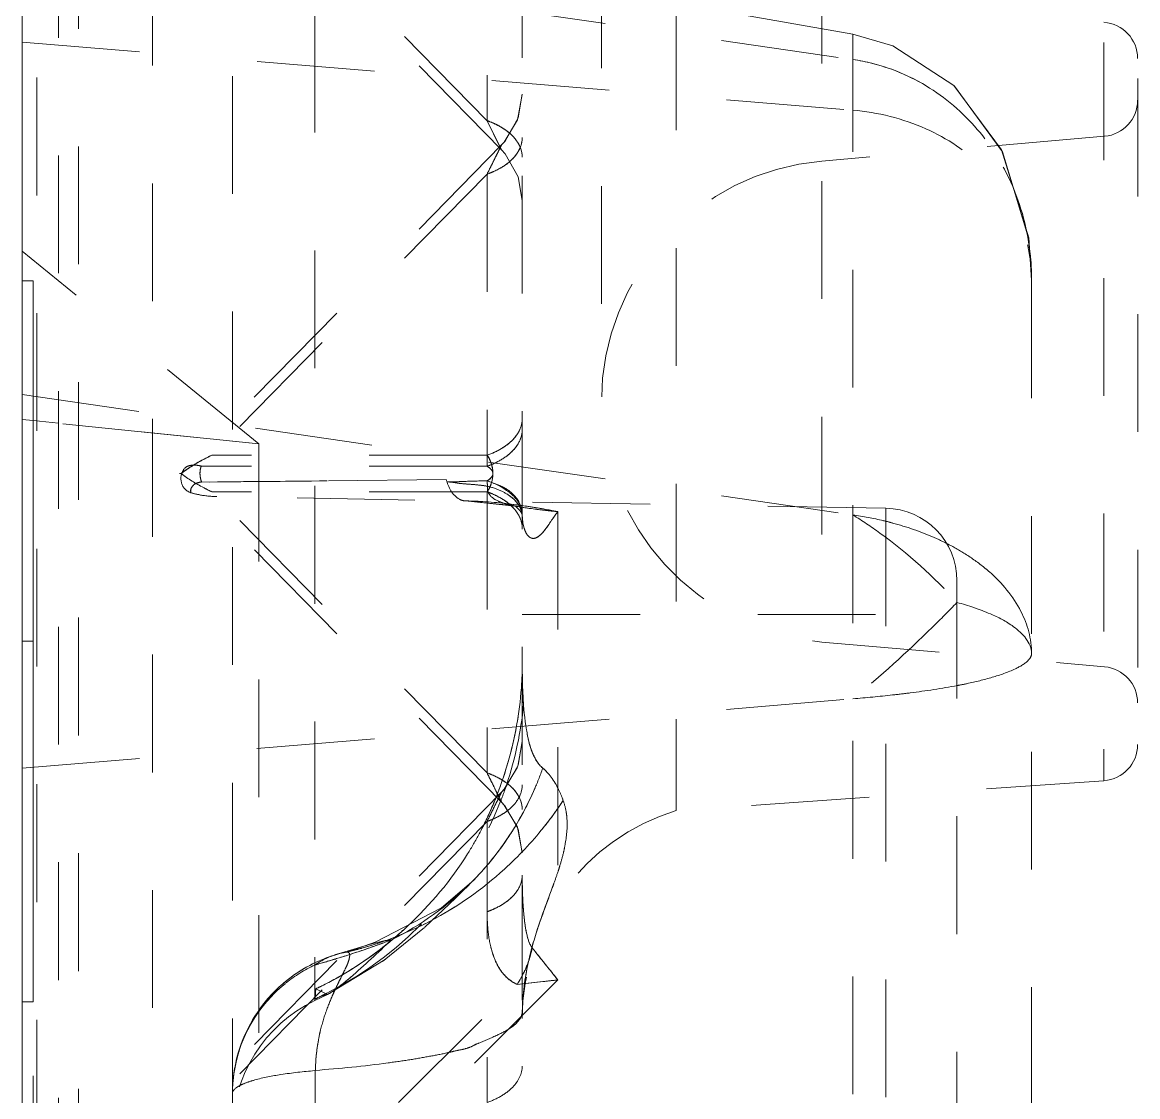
# Model space of a CAD drawing. Header units: millimetres. Extents: x 1815 to 2350, y 526 to 985.
# Drawn here: x 2236.4 to 2251.87, y 705.15 to 720.05 of the extents above; entities that cross this region are included whole.
import ezdxf

# ---------------------------------------------------------------- set-up
doc = ezdxf.new("R2010")
doc.units = ezdxf.units.MM
doc.header["$LTSCALE"] = 16.334999
doc.linetypes.add('HIDDEN', pattern=[0.2, 0.1, -0.1])
doc.layers.get('0').update_dxf_attribs({"lineweight": 18})
doc.layers.add('DEFAULT_2', color=8, linetype='HIDDEN', lineweight=18)

msp = doc.modelspace()

# ---------------------------------------------------------------- linework, layer by layer
at = {"color": 7, "linetype": 'Continuous'}
for p, q in [((2236.396, 596.071), (2236.396, 941.071)), ((2236.396, 716.467), (2236.546, 716.467)), ((2236.546, 716.467), (2236.546, 706.467)), ((2236.396, 711.467), (2236.546, 711.467)), ((2236.396, 706.467), (2236.546, 706.467))]:
    msp.add_line(p, q, dxfattribs=at)
at = {"layer": 'DEFAULT_2', "color": 8, "linetype": 'HIDDEN'}
for p, q in [((2236.899, 878.286), (2236.899, 666.346)), ((2237.177, 875.144), (2237.177, 666.979)), ((2238.2, 874.632), (2238.2, 667.491)), ((2239.311, 872.854), (2239.311, 669.289)), ((2243.331, 683.619), (2243.331, 865.833)), ((2236.599, 863.032), (2236.599, 675.454)), ((2245.467, 841.065), (2245.467, 709.118)), ((2251.4, 840.65), (2251.4, 709.533)), ((2251.868, 840.149), (2251.868, 710.034)), ((2247.487, 838.726), (2247.487, 711.456)), ((2244.431, 835.391), (2244.431, 714.791)), ((2240.459, 743.023), (2240.452, 706.483)), ((2243.044, 718.28), (2238.579, 722.838)), ((2242.843, 718.686), (2239.024, 722.584)), ((2242.843, 722.584), (2242.843, 718.686)), ((2247.917, 719.886), (2236.396, 721.917)), ((2236.396, 721.203), (2247.917, 719.534)), ((2236.396, 719.774), (2247.917, 718.831)), ((2247.917, 719.886), (2247.917, 684.354)), ((2243.331, 719.053), (2243.275, 718.724)), ((2243.043, 718.281), (2242.843, 718.686)), ((2242.843, 718.686), (2243.043, 718.281)), ((2242.905, 718.561), (2242.843, 718.686)), ((2242.843, 718.686), (2243.022, 718.323)), ((2243.275, 718.724), (2243.093, 718.404)), ((2243.023, 718.322), (2242.905, 718.561)), ((2243.044, 718.35), (2238.579, 713.793)), ((2242.843, 717.944), (2243.043, 718.349)), ((2243.043, 718.349), (2243.023, 718.308)), ((2243.093, 718.404), (2243.044, 718.35)), ((2251.409, 718.47), (2247.487, 718.126)), ((2243.023, 718.308), (2242.905, 718.069)), ((2243.022, 718.323), (2243.043, 718.281)), ((2243.043, 718.281), (2243.023, 718.322)), ((2243.044, 718.28), (2243.093, 718.226)), ((2243.093, 718.226), (2243.275, 717.907)), ((2242.905, 718.069), (2242.843, 717.944)), ((2242.843, 717.944), (2238.877, 713.896)), ((2242.843, 717.944), (2242.843, 713.894)), ((2243.275, 717.907), (2243.331, 717.577)), ((2239.678, 714.204), (2236.396, 716.877)), ((2250.396, 716.469), (2250.396, 687.626)), ((2236.396, 714.888), (2247.917, 713.219)), ((2236.546, 714.526), (2236.396, 714.541)), ((2239.678, 714.204), (2236.546, 714.526)), ((2236.899, 714.489), (2236.546, 714.526)), ((2238.584, 714.317), (2236.899, 714.489)), ((2239.046, 714.269), (2238.584, 714.317)), ((2239.311, 714.242), (2239.046, 714.269)), ((2239.678, 714.204), (2239.311, 714.242)), ((2239.678, 714.204), (2239.678, 699.538)), ((2242.843, 714.046), (2239.024, 714.046)), ((2238.661, 713.876), (2238.664, 713.879)), ((2242.843, 713.894), (2238.877, 713.896)), ((2243.044, 709.235), (2238.579, 713.793)), ((2238.579, 713.793), (2238.599, 713.793)), ((2242.277, 713.712), (2240.626, 713.691)), ((2238.884, 713.674), (2239.311, 713.678)), ((2239.311, 713.678), (2239.466, 713.68)), ((2239.466, 713.68), (2240.047, 713.685)), ((2240.047, 713.685), (2240.626, 713.691)), ((2242.286, 713.677), (2242.843, 713.691)), ((2242.843, 713.539), (2239.024, 713.539)), ((2242.843, 709.641), (2239.024, 713.539)), ((2248.373, 713.311), (2239.094, 713.473)), ((2242.539, 713.413), (2243.152, 713.356)), ((2242.539, 713.413), (2243.272, 713.335)), ((2242.843, 713.539), (2242.843, 709.641)), ((2243.152, 713.356), (2243.272, 713.335)), ((2243.232, 713.345), (2243.236, 713.341)), ((2243.242, 713.337), (2243.303, 713.275)), ((2243.243, 713.336), (2243.307, 713.27)), ((2243.274, 713.335), (2243.248, 713.34)), ((2243.273, 713.335), (2243.272, 713.335)), ((2243.303, 713.275), (2243.32, 713.248)), ((2243.307, 713.27), (2243.322, 713.243)), ((2243.32, 713.248), (2243.331, 713.22)), ((2243.322, 713.243), (2243.331, 713.22)), ((2243.824, 713.264), (2243.824, 706.77)), ((2248.373, 713.311), (2248.373, 694.224)), ((2243.331, 713.232), (2243.331, 713.235)), ((2243.331, 713.222), (2243.331, 713.229)), ((2243.332, 713.22), (2243.331, 713.223)), ((2243.332, 713.22), (2243.332, 713.22)), ((2243.332, 713.217), (2243.332, 713.22)), ((2243.332, 713.216), (2243.332, 713.22)), ((2243.332, 713.22), (2243.332, 713.22)), ((2243.333, 713.174), (2243.332, 713.22)), ((2249.361, 712.307), (2249.361, 694.224)), ((2243.331, 711.839), (2249.361, 711.839)), ((2247.487, 711.456), (2251.409, 711.113)), ((2236.396, 709.707), (2247.917, 710.669)), ((2243.331, 710.073), (2243.268, 709.735)), ((2243.043, 709.236), (2242.843, 709.641)), ((2251.4, 709.533), (2245.467, 709.118)), ((2243.044, 709.374), (2238.579, 704.816)), ((2242.843, 708.968), (2243.043, 709.373)), ((2243.043, 709.373), (2242.999, 709.283)), ((2243.093, 709.427), (2243.044, 709.374)), ((2242.999, 709.283), (2242.905, 709.093)), ((2242.999, 709.325), (2243.043, 709.236)), ((2243.044, 709.235), (2243.093, 709.181)), ((2242.905, 709.093), (2242.843, 708.968)), ((2243.093, 709.181), (2243.275, 708.862)), ((2242.843, 708.968), (2239.024, 705.069)), ((2242.843, 708.968), (2242.843, 705.069)), ((2243.266, 708.888), (2243.331, 708.536)), ((2243.275, 708.862), (2243.331, 708.532)), ((2242.624, 708.121), (2242.628, 708.125)), ((2241.394, 707.027), (2241.977, 707.498)), ((2241.134, 707.238), (2240.776, 707.13)), ((2241.291, 707.292), (2240.897, 707.157)), ((2241.134, 707.238), (2241.134, 707.238)), ((2240.63, 706.569), (2241.431, 707.054)), ((2240.775, 707.13), (2240.778, 707.131)), ((2240.778, 707.131), (2240.897, 707.157)), ((2243.824, 706.77), (2241.864, 704.816)), ((2243.259, 706.709), (2243.824, 706.77)), ((2243.328, 706.717), (2243.618, 706.748)), ((2240.455, 706.485), (2240.469, 706.647)), ((2240.464, 706.643), (2240.461, 706.583)), ((2240.63, 706.57), (2240.469, 706.647)), ((2241.614, 705.069), (2243.259, 706.709)), ((2243.259, 706.709), (2243.328, 706.717)), ((2236.546, 690.737), (2236.546, 706.467)), ((2240.452, 706.483), (2240.453, 706.504)), ((2240.453, 706.483), (2240.631, 706.57)), ((2240.453, 706.505), (2240.455, 706.485)), ((2240.461, 706.583), (2240.465, 706.54)), ((2240.63, 706.57), (2240.54, 706.546)), ((2240.631, 706.57), (2240.63, 706.57)), ((2240.459, 705.516), (2240.459, 679.079))]:
    msp.add_line(p, q, dxfattribs=at)
for points in [[(2250.396, 716.473), (2250.356, 717.059), (2249.978, 718.281), (2249.317, 719.172), (2248.47, 719.724), (2247.917, 719.886)], [(2250.358, 717.044), (2249.992, 718.254), (2249.325, 719.165)], [(2243.331, 719.049), (2243.266, 718.697), (2243.081, 718.39), (2243.044, 718.35)], [(2243.248, 713.34), (2243.232, 713.345), (2243.24, 713.339)], [(2243.331, 710.077), (2243.275, 709.747), (2243.093, 709.427)], [(2243.266, 709.721), (2243.081, 709.414), (2243.044, 709.373)], [(2243.044, 709.235), (2243.081, 709.195), (2243.266, 708.888)], [(2242.628, 708.125), (2242.212, 707.772), (2241.291, 707.292)], [(2241.981, 707.501), (2242.403, 707.902), (2242.624, 708.121)]]:
    msp.add_lwpolyline(points, dxfattribs=at)
for centre, radius, start, end in [((2251.365, 719.549), 0.502, 0.0005, 86), ((2251.365, 718.97), 0.502, 275, 0), ((2225.348, 726.688), 19.558, 333.4456, 333.8614), ((2247.779, 714.791), 3.348, 95, 265), ((2240.255, 711.452), 2.871, 115.3891, 118.8983), ((2242.459, 714.986), 1.158, 289.3769, 296.0662), ((2239.094, 714.757), 1.282, 253.7631, 259.9039), ((2239.118, 714.89), 1.417, 259.9166, 269.0487), ((2242.085, 704.554), 8.882, 78.7025, 81.68), ((2248.356, 712.307), 1.005, 0, 89), ((2247.245, 708.54), 4.727, 76.6061, 81.8254), ((2247.287, 708.72), 4.543, 74.9282, 76.5936), ((2247.795, 710.004), 3.158, 58.24, 63.4693), ((2251.365, 710.612), 0.502, 0.0003, 85), ((2246.601, 727.291), 16.674, 274.5261, 276.4274), ((2238.328, 711.069), 5.044, 340.8543, 353.6392), ((2238.393, 711.06), 4.978, 353.6613, 354.6007), ((2251.365, 710.034), 0.502, 274, 360), ((2238.167, 711.212), 5.166, 338.2714, 343.9432), ((2239.589, 711.122), 4.268, 336.1097, 340.6489), ((2242.594, 708.794), 0.877, 54.3514, 57.8406), ((2238.381, 711.052), 4.988, 338.8496, 340.8368), ((2239.554, 711.137), 4.306, 329.1256, 336.1146), ((2238.351, 711.063), 5.019, 296.9016, 338.8233), ((2288.617, 686.622), 50.937, 153.5846, 153.8204), ((2238.247, 711.181), 5.081, 336.9109, 338.2617), ((2239.796, 711.964), 4.914, 324.2145, 326.6044), ((2238.357, 711.133), 4.961, 331.9066, 336.9265), ((2225.348, 717.711), 19.558, 333.4456, 333.8614), ((2246.346, 706.234), 3.015, 106.9541, 180), ((2239.718, 712.02), 5.011, 321.2442, 324.2139), ((2239.584, 711.118), 4.271, 326.0947, 329.1267), ((2238.538, 711.036), 4.756, 328.0407, 331.9001), ((2239.678, 712.052), 5.062, 312.2996, 321.2478), ((2239.694, 711.042), 4.137, 315.1571, 326.1177), ((2239.777, 711.941), 4.914, 297.6974, 312.2843), ((2251.444, 708.219), 8.113, 179.9758, 181.0183), ((2239.639, 711.105), 4.22, 296.4294, 314.9906), ((2239.664, 711.079), 4.185, 309.4064, 315.0202), ((2239.758, 711.985), 4.962, 289.1027, 297.6504), ((2238.18, 711.343), 5.227, 311.7753, 312.9311), ((2238.197, 711.323), 5.202, 301.6788, 311.784), ((2237.161, 718.833), 12.304, 285.5258, 290.7366), ((2239.818, 711.804), 4.77, 284.8115, 286.0778), ((2239.795, 711.881), 4.851, 286.0821, 289.0936), ((2237.29, 718.478), 11.926, 289.0002, 290.758), ((2242.092, 707.494), 1.405, 341.1168, 348.5943), ((2293.219, 746.494), 63.386, 218.29136, 218.80615), ((2241.316, 705.204), 1.999, 105.7799, 125.0228), ((2237.014, 719.316), 12.809, 285.8232, 287.1524), ((2241.072, 706.097), 1.075, 105.9953, 108.3767), ((2237.128, 718.942), 12.418, 287.157, 289.0093), ((2239.835, 711.737), 4.701, 283.052, 284.8129), ((2241.314, 705.151), 2.019, 115.1975, 128.5734), ((2236.906, 719.694), 13.202, 285.5922, 285.8286), ((2238.378, 711.035), 4.861, 296.5524, 301.6416), ((2242.056, 707.505), 1.443, 332.1993, 341.1435), ((2241.334, 705.179), 2.03, 125.0194, 138.9205), ((2242.09, 707.487), 1.405, 326.3649, 332.2139), ((2238.63, 753.983), 47.498, 276.0283, 276.2785), ((2241.273, 705.188), 1.963, 128.5934, 161.2101), ((2238.479, 710.839), 4.64, 295.265, 296.5249), ((2238.365, 711.029), 4.983, 295.8335, 296.8963), ((2246.622, 706.266), 3.291, 172.9489, 178.9107), ((2241.321, 704.671), 2.01, 115.591, 180), ((2232.204, 723.716), 19.087, 295.6059, 295.8987), ((2246.518, 706.268), 3.187, 178.9152, 180.0017), ((2241.254, 705.195), 1.942, 161.2208, 179.948), ((2241.331, 705.191), 2.02, 166.7652, 179.9399)]:
    msp.add_arc(centre, radius, start, end, dxfattribs=at)
for points, knots in [([(2250.396, 716.473), (2250.396, 716.828), (2250.286, 717.543), (2249.777, 718.501), (2248.966, 719.233), (2248.272, 719.483), (2247.917, 719.534)], [0, 0, 0, 0, 1.06814, 2.134753, 3.207859, 4.287725, 4.287725, 4.287725, 4.287725]), ([(2248.456, 719.398), (2248.749, 719.29), (2249.3, 718.973), (2249.926, 718.264), (2250.313, 717.405), (2250.396, 716.783), (2250.396, 716.473)], [0, 0, 0, 0, 0.938724, 1.872059, 2.801257, 3.732489, 3.732489, 3.732489, 3.732489]), ([(2247.917, 718.831), (2248.264, 718.802), (2248.928, 718.637), (2249.748, 718.095), (2250.281, 717.342), (2250.396, 716.756), (2250.396, 716.473)], [0, 0, 0, 0, 1.048791, 2.017098, 2.903529, 3.757018, 3.757018, 3.757018, 3.757018]), ([(2243.331, 718.18), (2243.331, 718.286), (2243.24, 718.458), (2243.04, 718.602), (2242.912, 718.662), (2242.843, 718.686)], [0, 0, 0, 0, 0.3216456, 0.5235241, 0.7452453, 0.7452453, 0.7452453, 0.7452453]), ([(2242.843, 718.686), (2242.873, 718.676), (2242.986, 718.631), (2243.092, 718.568), (2243.16, 718.509)], [0, 0, 0, 0, 0.095723, 0.3650032, 0.3650032, 0.3650032, 0.3650032]), ([(2243.105, 718.552), (2243.086, 718.566), (2243.003, 718.62), (2242.913, 718.661), (2242.843, 718.686)], [0, 0, 0, 0, 0.0709592, 0.2951789, 0.2951789, 0.2951789, 0.2951789]), ([(2243.16, 718.509), (2243.171, 718.499), (2243.213, 718.461), (2243.249, 718.416), (2243.27, 718.381)], [0, 0, 0, 0, 0.0448449, 0.1699971, 0.1699971, 0.1699971, 0.1699971]), ([(2243.331, 718.451), (2243.331, 718.344), (2243.24, 718.172), (2243.04, 718.028), (2242.912, 717.969), (2242.843, 717.944)], [0, 0, 0, 0, 0.3216359, 0.5235146, 0.7452389, 0.7452389, 0.7452389, 0.7452389]), ([(2243.331, 718.451), (2243.331, 718.344), (2243.24, 718.172), (2243.04, 718.028), (2242.912, 717.969), (2242.843, 717.944)], [0, 0, 0, 0, 0.3216345, 0.5235101, 0.7452306, 0.7452306, 0.7452306, 0.7452306]), ([(2242.843, 717.944), (2242.864, 717.986), (2242.903, 718.064), (2242.967, 718.199), (2242.995, 718.244), (2243.049, 718.368), (2243.043, 718.349)], [0, 0, 0, 0, 0.1409462, 0.2750184, 0.3928186, 0.4520561, 0.4520561, 0.4520561, 0.4520561]), ([(2243.043, 718.349), (2243.04, 718.338), (2243.02, 718.305), (2242.977, 718.211), (2242.935, 718.13), (2242.906, 718.071)], [0, 0, 0, 0, 0.035103, 0.1147308, 0.3099523, 0.3099523, 0.3099523, 0.3099523]), ([(2243.27, 718.25), (2243.28, 718.266), (2243.313, 718.328), (2243.331, 718.399), (2243.331, 718.451)], [0, 0, 0, 0, 0.0566757, 0.2121857, 0.2121857, 0.2121857, 0.2121857]), ([(2243.27, 718.381), (2243.28, 718.365), (2243.313, 718.302), (2243.331, 718.231), (2243.331, 718.18)], [0, 0, 0, 0, 0.0566757, 0.2121857, 0.2121857, 0.2121857, 0.2121857]), ([(2243.286, 718.278), (2243.293, 718.292), (2243.318, 718.346), (2243.331, 718.407), (2243.331, 718.451)], [0, 0, 0, 0, 0.0475683, 0.1801842, 0.1801842, 0.1801842, 0.1801842]), ([(2243.16, 718.122), (2243.171, 718.131), (2243.213, 718.17), (2243.249, 718.214), (2243.27, 718.25)], [0, 0, 0, 0, 0.0447406, 0.1696201, 0.1696201, 0.1696201, 0.1696201]), ([(2242.843, 717.944), (2242.873, 717.955), (2242.986, 718), (2243.093, 718.063), (2243.16, 718.122)], [0, 0, 0, 0, 0.0958308, 0.3653798, 0.3653798, 0.3653798, 0.3653798]), ([(2242.843, 714.046), (2242.912, 714.07), (2243.04, 714.13), (2243.24, 714.274), (2243.331, 714.446), (2243.331, 714.552)], [0, 0, 0, 0, 0.2217187, 0.423593, 0.745228, 0.745228, 0.745228, 0.745228]), ([(2242.843, 714.046), (2242.912, 714.07), (2243.04, 714.13), (2243.24, 714.274), (2243.331, 714.446), (2243.331, 714.552)], [0, 0, 0, 0, 0.2217243, 0.4236045, 0.7452451, 0.7452451, 0.7452451, 0.7452451]), ([(2243.331, 714.552), (2243.331, 714.485), (2243.282, 714.334), (2243.171, 714.227), (2243.105, 714.18)], [0, 0, 0, 0, 0.2048592, 0.4514274, 0.4514274, 0.4514274, 0.4514274]), ([(2243.331, 714.401), (2243.331, 714.293), (2243.237, 714.119), (2243.037, 713.976), (2242.911, 713.918), (2242.843, 713.894)], [0, 0, 0, 0, 0.3267119, 0.5276944, 0.7451282, 0.7451282, 0.7451282, 0.7451282]), ([(2243.331, 714.401), (2243.331, 714.332), (2243.281, 714.181), (2243.169, 714.073), (2243.103, 714.026)], [0, 0, 0, 0, 0.2080804, 0.4542772, 0.4542772, 0.4542772, 0.4542772]), ([(2243.105, 714.18), (2243.086, 714.166), (2243.003, 714.112), (2242.913, 714.071), (2242.843, 714.046)], [0, 0, 0, 0, 0.0709597, 0.2951786, 0.2951786, 0.2951786, 0.2951786]), ([(2238.599, 713.793), (2238.631, 713.817), (2238.765, 713.912), (2238.911, 713.992), (2239.024, 714.046)], [0, 0, 0, 0, 0.1196831, 0.4955386, 0.4955386, 0.4955386, 0.4955386]), ([(2242.843, 714.046), (2242.897, 713.975), (2242.941, 713.83), (2242.907, 713.654), (2242.868, 713.571), (2242.843, 713.539)], [0, 0, 0, 0, 0.2688102, 0.4182517, 0.5396117, 0.5396117, 0.5396117, 0.5396117]), ([(2242.898, 713.939), (2242.895, 713.95), (2242.881, 713.987), (2242.861, 714.023), (2242.843, 714.046)], [0, 0, 0, 0, 0.0330938, 0.1208513, 0.1208513, 0.1208513, 0.1208513]), ([(2238.599, 713.793), (2238.62, 713.808), (2238.706, 713.871), (2238.797, 713.927), (2238.867, 713.966)], [0, 0, 0, 0, 0.0779405, 0.319737, 0.319737, 0.319737, 0.319737]), ([(2238.877, 713.896), (2238.834, 713.906), (2238.761, 713.915), (2238.684, 713.896), (2238.661, 713.876)], [0, 0, 0, 0, 0.1322295, 0.2233371, 0.2233371, 0.2233371, 0.2233371]), ([(2238.664, 713.879), (2238.675, 713.891), (2238.716, 713.904), (2238.756, 713.91), (2238.78, 713.909)], [0, 0, 0, 0, 0.0481635, 0.1224007, 0.1224007, 0.1224007, 0.1224007]), ([(2238.78, 713.909), (2238.788, 713.909), (2238.82, 713.908), (2238.853, 713.902), (2238.877, 713.896)], [0, 0, 0, 0, 0.02264169, 0.09782133, 0.09782133, 0.09782133, 0.09782133]), ([(2238.877, 713.896), (2238.858, 713.842), (2238.855, 713.762), (2238.877, 713.691), (2238.884, 713.674)], [0, 0, 0, 0, 0.1716554, 0.2261552, 0.2261552, 0.2261552, 0.2261552]), ([(2242.843, 713.894), (2242.88, 713.872), (2242.967, 713.793), (2242.881, 713.713), (2242.843, 713.691)], [0, 0, 0, 0, 0.1329704, 0.2663051, 0.2663051, 0.2663051, 0.2663051]), ([(2242.922, 713.776), (2242.926, 713.791), (2242.923, 713.821), (2242.892, 713.862), (2242.862, 713.883), (2242.843, 713.894)], [0, 0, 0, 0, 0.0457416, 0.0847048, 0.1527216, 0.1527216, 0.1527216, 0.1527216]), ([(2242.924, 713.806), (2242.923, 713.84), (2242.915, 713.886), (2242.902, 713.929), (2242.898, 713.939)], [0, 0, 0, 0, 0.1040178, 0.1364204, 0.1364204, 0.1364204, 0.1364204]), ([(2239.024, 713.539), (2238.985, 713.558), (2238.838, 713.632), (2238.696, 713.718), (2238.599, 713.793)], [0, 0, 0, 0, 0.1277972, 0.4955239, 0.4955239, 0.4955239, 0.4955239]), ([(2238.884, 713.674), (2238.88, 713.685), (2238.863, 713.732), (2238.859, 713.784), (2238.862, 713.822)], [0, 0, 0, 0, 0.0355047, 0.150568, 0.150568, 0.150568, 0.150568]), ([(2242.541, 713.413), (2242.513, 713.414), (2242.377, 713.46), (2242.302, 713.605), (2242.277, 713.712)], [0, 0, 0, 0, 0.0853684, 0.4227017, 0.4227017, 0.4227017, 0.4227017]), ([(2242.541, 713.413), (2242.513, 713.414), (2242.377, 713.46), (2242.302, 713.605), (2242.277, 713.712)], [0, 0, 0, 0, 0.0853681, 0.4226961, 0.4226961, 0.4226961, 0.4226961]), ([(2242.843, 713.691), (2242.851, 713.696), (2242.883, 713.716), (2242.916, 713.747), (2242.922, 713.776)], [0, 0, 0, 0, 0.0272509, 0.1181306, 0.1181306, 0.1181306, 0.1181306]), ([(2238.736, 713.526), (2238.728, 713.546), (2238.731, 713.58), (2238.747, 713.606), (2238.752, 713.612)], [0, 0, 0, 0, 0.06509688, 0.09092701, 0.09092701, 0.09092701, 0.09092701]), ([(2238.884, 713.674), (2238.838, 713.673), (2238.754, 713.647), (2238.725, 713.556), (2238.736, 713.526)], [0, 0, 0, 0, 0.1413216, 0.2395436, 0.2395436, 0.2395436, 0.2395436]), ([(2242.286, 713.677), (2242.334, 713.676), (2242.427, 713.659), (2242.568, 713.646), (2242.709, 713.637), (2242.802, 713.624), (2242.85, 713.617)], [0, 0, 0, 0, 0.1418643, 0.2835023, 0.4238719, 0.5666933, 0.5666933, 0.5666933, 0.5666933]), ([(2243.331, 713.234), (2243.33, 713.28), (2243.308, 713.364), (2243.228, 713.466), (2243.085, 713.592), (2242.944, 713.657), (2242.843, 713.691)], [0, 0, 0, 0, 0.13647, 0.2510035, 0.3863009, 0.7070085, 0.7070085, 0.7070085, 0.7070085]), ([(2243.103, 713.583), (2243.084, 713.594), (2243.001, 713.638), (2242.912, 713.668), (2242.843, 713.691)], [0, 0, 0, 0, 0.0652004, 0.2816209, 0.2816209, 0.2816209, 0.2816209]), ([(2242.843, 713.539), (2242.849, 713.548), (2242.875, 713.585), (2242.893, 713.628), (2242.904, 713.662)], [0, 0, 0, 0, 0.0312409, 0.1372343, 0.1372343, 0.1372343, 0.1372343]), ([(2242.85, 713.617), (2242.843, 713.579), (2242.867, 713.487), (2242.985, 713.409), (2243.123, 713.365), (2243.222, 713.344), (2243.272, 713.335)], [0, 0, 0, 0, 0.1178456, 0.2545825, 0.4059423, 0.5589682, 0.5589682, 0.5589682, 0.5589682]), ([(2242.881, 713.495), (2242.874, 713.504), (2242.851, 713.54), (2242.846, 713.586), (2242.85, 713.617)], [0, 0, 0, 0, 0.0339004, 0.1294653, 0.1294653, 0.1294653, 0.1294653]), ([(2243.331, 713.22), (2243.32, 713.313), (2243.222, 713.453), (2243.032, 713.56), (2242.913, 713.601), (2242.85, 713.617)], [0, 0, 0, 0, 0.2814481, 0.460556, 0.6593948, 0.6593948, 0.6593948, 0.6593948]), ([(2243.285, 713.401), (2243.275, 713.419), (2243.227, 713.491), (2243.159, 713.549), (2243.103, 713.583)], [0, 0, 0, 0, 0.0605581, 0.2595303, 0.2595303, 0.2595303, 0.2595303]), ([(2243.824, 713.264), (2243.716, 713.285), (2243.292, 713.362), (2242.862, 713.408), (2242.541, 713.413)], [0, 0, 0, 0, 0.331418, 1.293608, 1.293608, 1.293608, 1.293608]), ([(2242.541, 713.413), (2242.609, 713.412), (2242.886, 713.402), (2243.163, 713.373), (2243.37, 713.342)], [0, 0, 0, 0, 0.2040254, 0.8321915, 0.8321915, 0.8321915, 0.8321915]), ([(2242.843, 713.539), (2242.912, 713.515), (2243.04, 713.456), (2243.24, 713.311), (2243.331, 713.139), (2243.331, 713.033)], [0, 0, 0, 0, 0.2217243, 0.4236045, 0.7452451, 0.7452451, 0.7452451, 0.7452451]), ([(2243.331, 713.033), (2243.331, 713.139), (2243.24, 713.311), (2243.04, 713.456), (2242.912, 713.515), (2242.843, 713.539)], [0, 0, 0, 0, 0.3216395, 0.5235178, 0.7452396, 0.7452396, 0.7452396, 0.7452396]), ([(2242.843, 713.539), (2242.912, 713.515), (2243.04, 713.456), (2243.24, 713.311), (2243.331, 713.139), (2243.331, 713.033)], [0, 0, 0, 0, 0.2217187, 0.423593, 0.745228, 0.745228, 0.745228, 0.745228]), ([(2242.843, 713.539), (2242.866, 713.531), (2242.956, 713.496), (2243.042, 713.45), (2243.101, 713.409)], [0, 0, 0, 0, 0.0747989, 0.2899743, 0.2899743, 0.2899743, 0.2899743]), ([(2243.272, 713.335), (2243.248, 713.339), (2243.162, 713.356), (2243.076, 713.379), (2243.017, 713.404)], [0, 0, 0, 0, 0.0708085, 0.2644671, 0.2644671, 0.2644671, 0.2644671]), ([(2243.245, 713.405), (2243.236, 713.415), (2243.197, 713.455), (2243.152, 713.488), (2243.115, 713.51)], [0, 0, 0, 0, 0.0395676, 0.1680083, 0.1680083, 0.1680083, 0.1680083]), ([(2243.331, 713.22), (2243.329, 713.236), (2243.316, 713.304), (2243.279, 713.365), (2243.245, 713.405)], [0, 0, 0, 0, 0.0489381, 0.2067266, 0.2067266, 0.2067266, 0.2067266]), ([(2243.163, 713.36), (2243.175, 713.349), (2243.22, 713.307), (2243.258, 713.258), (2243.28, 713.218)], [0, 0, 0, 0, 0.048831, 0.1841803, 0.1841803, 0.1841803, 0.1841803]), ([(2243.824, 713.264), (2243.779, 713.268), (2243.595, 713.287), (2243.411, 713.309), (2243.273, 713.334)], [0, 0, 0, 0, 0.1365164, 0.5558956, 0.5558956, 0.5558956, 0.5558956]), ([(2243.824, 713.264), (2243.79, 713.22), (2243.741, 713.147), (2243.672, 713.047), (2243.623, 712.981), (2243.575, 712.933), (2243.535, 712.904), (2243.484, 712.887), (2243.428, 712.906), (2243.387, 712.957), (2243.349, 713.046), (2243.337, 713.122), (2243.333, 713.174)], [0, 0, 0, 0, 0.1683603, 0.2638846, 0.3645288, 0.4155136, 0.4657832, 0.5150363, 0.5681168, 0.6319676, 0.7047071, 0.8599614, 0.8599614, 0.8599614, 0.8599614]), ([(2243.28, 713.218), (2243.288, 713.203), (2243.316, 713.145), (2243.331, 713.08), (2243.331, 713.033)], [0, 0, 0, 0, 0.0515059, 0.1941138, 0.1941138, 0.1941138, 0.1941138]), ([(2243.333, 713.174), (2243.336, 713.128), (2243.347, 713.059), (2243.378, 712.976), (2243.41, 712.925), (2243.455, 712.893), (2243.52, 712.892), (2243.584, 712.938), (2243.642, 713.005), (2243.708, 713.097), (2243.753, 713.166), (2243.784, 713.21)], [0, 0, 0, 0, 0.1393545, 0.2057644, 0.2665524, 0.3184487, 0.363396, 0.4521033, 0.5430643, 0.6315425, 0.7925319, 0.7925319, 0.7925319, 0.7925319]), ([(2247.917, 713.219), (2248.045, 713.14), (2248.569, 712.789), (2249.042, 712.362), (2249.361, 712.005)], [0, 0, 0, 0, 0.452691, 1.892169, 1.892169, 1.892169, 1.892169]), ([(2249.206, 712.829), (2249.149, 712.858), (2248.911, 712.969), (2248.661, 713.054), (2248.468, 713.106)], [0, 0, 0, 0, 0.1903, 0.7891975, 0.7891975, 0.7891975, 0.7891975]), ([(2249.81, 712.429), (2249.783, 712.453), (2249.671, 712.547), (2249.551, 712.631), (2249.457, 712.689)], [0, 0, 0, 0, 0.105977, 0.4379761, 0.4379761, 0.4379761, 0.4379761]), ([(2250.396, 711.296), (2250.396, 711.497), (2250.275, 711.935), (2249.985, 712.275), (2249.81, 712.429)], [0, 0, 0, 0, 0.606747, 1.31292, 1.31292, 1.31292, 1.31292]), ([(2249.361, 712.005), (2249.249, 711.889), (2248.787, 711.423), (2248.3, 710.983), (2247.917, 710.669)], [0, 0, 0, 0, 0.48491, 1.96823, 1.96823, 1.96823, 1.96823]), ([(2249.361, 712.005), (2249.519, 711.962), (2249.793, 711.869), (2250.172, 711.681), (2250.396, 711.445), (2250.396, 711.296)], [0, 0, 0, 0, 0.494062, 0.864643, 1.318814, 1.318814, 1.318814, 1.318814]), ([(2250.353, 711.207), (2250.36, 711.214), (2250.381, 711.239), (2250.396, 711.272), (2250.396, 711.295)], [0, 0, 0, 0, 0.02998705, 0.09971939, 0.09971939, 0.09971939, 0.09971939]), ([(2240.459, 706.642), (2240.877, 706.839), (2241.669, 707.366), (2242.614, 708.446), (2243.191, 709.759), (2243.331, 710.699), (2243.331, 711.159)], [0, 0, 0, 0, 1.387207, 2.822843, 4.25694, 5.641117, 5.641117, 5.641117, 5.641117]), ([(2243.331, 711.159), (2243.331, 711.046), (2243.313, 710.582), (2243.229, 710.12), (2243.132, 709.783)], [0, 0, 0, 0, 0.340553, 1.394783, 1.394783, 1.394783, 1.394783]), ([(2243.616, 709.708), (2243.551, 709.761), (2243.45, 709.939), (2243.343, 710.43), (2243.331, 710.852), (2243.331, 711.159)], [0, 0, 0, 0, 0.252178, 0.58655, 1.510829, 1.510829, 1.510829, 1.510829]), ([(2243.331, 711.159), (2243.331, 711.109), (2243.332, 710.919), (2243.339, 710.73), (2243.349, 710.592)], [0, 0, 0, 0, 0.1518663, 0.5679207, 0.5679207, 0.5679207, 0.5679207]), ([(2249.85, 710.967), (2249.959, 710.999), (2250.135, 711.06), (2250.304, 711.153), (2250.353, 711.207)], [0, 0, 0, 0, 0.3429167, 0.5626272, 0.5626272, 0.5626272, 0.5626272]), ([(2249.367, 710.853), (2249.412, 710.861), (2249.574, 710.893), (2249.735, 710.933), (2249.85, 710.967)], [0, 0, 0, 0, 0.1357684, 0.496, 0.496, 0.496, 0.496]), ([(2248.468, 710.722), (2248.549, 710.731), (2248.85, 710.767), (2249.15, 710.811), (2249.367, 710.853)], [0, 0, 0, 0, 0.2449613, 0.909035, 0.909035, 0.909035, 0.909035]), ([(2243.48, 709.902), (2243.471, 709.923), (2243.434, 710.018), (2243.411, 710.117), (2243.397, 710.194)], [0, 0, 0, 0, 0.0689225, 0.3043203, 0.3043203, 0.3043203, 0.3043203]), ([(2243.616, 709.708), (2243.602, 709.719), (2243.544, 709.775), (2243.504, 709.846), (2243.48, 709.902)], [0, 0, 0, 0, 0.054946, 0.239054, 0.239054, 0.239054, 0.239054]), ([(2242.627, 708.125), (2242.738, 708.236), (2243.153, 708.704), (2243.461, 709.266), (2243.616, 709.708)], [0, 0, 0, 0, 0.471833, 1.87964, 1.87964, 1.87964, 1.87964]), ([(2243.899, 709.259), (2243.883, 709.303), (2243.816, 709.467), (2243.716, 709.624), (2243.616, 709.708)], [0, 0, 0, 0, 0.143288, 0.5359909, 0.5359909, 0.5359909, 0.5359909]), ([(2243.722, 709.595), (2243.714, 709.606), (2243.682, 709.646), (2243.645, 709.683), (2243.616, 709.708)], [0, 0, 0, 0, 0.040704, 0.1554132, 0.1554132, 0.1554132, 0.1554132]), ([(2243.043, 709.236), (2243.037, 709.255), (2243.006, 709.306), (2242.943, 709.442), (2242.884, 709.559), (2242.843, 709.641)], [0, 0, 0, 0, 0.0591231, 0.1772205, 0.4519535, 0.4519535, 0.4519535, 0.4519535]), ([(2242.843, 709.641), (2242.912, 709.617), (2243.04, 709.557), (2243.24, 709.413), (2243.331, 709.241), (2243.331, 709.135)], [0, 0, 0, 0, 0.2217221, 0.4235974, 0.7452279, 0.7452279, 0.7452279, 0.7452279]), ([(2242.843, 709.641), (2242.912, 709.617), (2243.04, 709.557), (2243.24, 709.413), (2243.331, 709.241), (2243.331, 709.135)], [0, 0, 0, 0, 0.2217195, 0.4235939, 0.7452268, 0.7452268, 0.7452268, 0.7452268]), ([(2242.843, 709.641), (2242.864, 709.599), (2242.903, 709.521), (2242.967, 709.386), (2242.995, 709.341), (2243.049, 709.217), (2243.043, 709.236)], [0, 0, 0, 0, 0.1409462, 0.2750184, 0.3928186, 0.4520561, 0.4520561, 0.4520561, 0.4520561]), ([(2243.105, 709.507), (2243.086, 709.521), (2243.003, 709.575), (2242.913, 709.616), (2242.843, 709.641)], [0, 0, 0, 0, 0.0709593, 0.2951812, 0.2951812, 0.2951812, 0.2951812]), ([(2243.331, 709.474), (2243.331, 709.368), (2243.24, 709.196), (2243.04, 709.051), (2242.912, 708.992), (2242.843, 708.968)], [0, 0, 0, 0, 0.3216345, 0.5235101, 0.7452306, 0.7452306, 0.7452306, 0.7452306]), ([(2243.331, 709.474), (2243.331, 709.368), (2243.24, 709.196), (2243.04, 709.051), (2242.912, 708.992), (2242.843, 708.968)], [0, 0, 0, 0, 0.3216359, 0.5235146, 0.7452389, 0.7452389, 0.7452389, 0.7452389]), ([(2242.843, 708.968), (2242.864, 709.01), (2242.903, 709.088), (2242.967, 709.223), (2242.995, 709.268), (2243.049, 709.392), (2243.043, 709.373)], [0, 0, 0, 0, 0.1409462, 0.2750184, 0.3928186, 0.4520561, 0.4520561, 0.4520561, 0.4520561]), ([(2243.043, 709.373), (2243.04, 709.363), (2243.023, 709.334), (2243.009, 709.304), (2242.999, 709.283)], [0, 0, 0, 0, 0.029962, 0.100303, 0.100303, 0.100303, 0.100303]), ([(2243.331, 709.135), (2243.331, 709.202), (2243.282, 709.353), (2243.171, 709.46), (2243.105, 709.507)], [0, 0, 0, 0, 0.2048572, 0.451427, 0.451427, 0.451427, 0.451427]), ([(2243.27, 709.273), (2243.28, 709.289), (2243.313, 709.351), (2243.331, 709.423), (2243.331, 709.474)], [0, 0, 0, 0, 0.0566759, 0.2121857, 0.2121857, 0.2121857, 0.2121857]), ([(2243.27, 709.273), (2243.28, 709.289), (2243.313, 709.351), (2243.331, 709.423), (2243.331, 709.474)], [0, 0, 0, 0, 0.0566757, 0.2121857, 0.2121857, 0.2121857, 0.2121857]), ([(2240.897, 707.157), (2241.501, 707.297), (2242.668, 707.818), (2243.555, 708.737), (2243.899, 709.259)], [0, 0, 0, 0, 1.867092, 3.748567, 3.748567, 3.748567, 3.748567]), ([(2243.13, 709.12), (2243.144, 709.132), (2243.198, 709.176), (2243.244, 709.23), (2243.27, 709.273)], [0, 0, 0, 0, 0.0556458, 0.2087697, 0.2087697, 0.2087697, 0.2087697]), ([(2243.13, 709.12), (2243.144, 709.132), (2243.198, 709.176), (2243.244, 709.23), (2243.27, 709.273)], [0, 0, 0, 0, 0.0556454, 0.2087688, 0.2087688, 0.2087688, 0.2087688]), ([(2243.331, 706.328), (2243.336, 706.563), (2243.39, 706.977), (2243.581, 707.623), (2243.818, 708.199), (2243.952, 708.708), (2243.957, 709.046), (2243.922, 709.192), (2243.899, 709.259)], [0, 0, 0, 0, 0.704025, 1.244334, 2.018235, 2.575534, 2.811301, 3.023079, 3.023079, 3.023079, 3.023079]), ([(2243.949, 709.026), (2243.948, 709.047), (2243.938, 709.126), (2243.918, 709.203), (2243.899, 709.259)], [0, 0, 0, 0, 0.061902, 0.2385245, 0.2385245, 0.2385245, 0.2385245]), ([(2242.843, 708.968), (2242.869, 708.977), (2242.97, 709.017), (2243.066, 709.071), (2243.13, 709.12)], [0, 0, 0, 0, 0.0847878, 0.3262483, 0.3262483, 0.3262483, 0.3262483]), ([(2242.843, 708.968), (2242.869, 708.977), (2242.97, 709.017), (2243.066, 709.071), (2243.13, 709.12)], [0, 0, 0, 0, 0.0847874, 0.326248, 0.326248, 0.326248, 0.326248]), ([(2243.901, 708.528), (2243.911, 708.572), (2243.945, 708.736), (2243.96, 708.905), (2243.949, 709.026)], [0, 0, 0, 0, 0.1355361, 0.50187, 0.50187, 0.50187, 0.50187]), ([(2243.831, 708.285), (2243.838, 708.306), (2243.863, 708.386), (2243.886, 708.468), (2243.901, 708.528)], [0, 0, 0, 0, 0.0664087, 0.2532686, 0.2532686, 0.2532686, 0.2532686]), ([(2242.843, 707.716), (2242.912, 707.74), (2243.04, 707.8), (2243.24, 707.944), (2243.331, 708.116), (2243.331, 708.222)], [0, 0, 0, 0, 0.2217165, 0.4235901, 0.7452258, 0.7452258, 0.7452258, 0.7452258]), ([(2243.102, 707.848), (2243.169, 707.896), (2243.281, 708.003), (2243.331, 708.154), (2243.331, 708.222)], [0, 0, 0, 0, 0.248335, 0.4544163, 0.4544163, 0.4544163, 0.4544163]), ([(2243.47, 707.216), (2243.43, 707.265), (2243.387, 707.414), (2243.352, 707.652), (2243.334, 707.931), (2243.331, 708.123), (2243.331, 708.222)], [0, 0, 0, 0, 0.189738, 0.446595, 0.729405, 1.026357, 1.026357, 1.026357, 1.026357]), ([(2243.748, 708.049), (2243.756, 708.07), (2243.784, 708.148), (2243.812, 708.227), (2243.831, 708.285)], [0, 0, 0, 0, 0.0655961, 0.2496976, 0.2496976, 0.2496976, 0.2496976]), ([(2243.332, 708.075), (2243.334, 707.99), (2243.34, 707.824), (2243.36, 707.585), (2243.394, 707.382), (2243.436, 707.258), (2243.47, 707.216)], [0, 0, 0, 0, 0.2554447, 0.4988362, 0.7165066, 0.8787372, 0.8787372, 0.8787372, 0.8787372]), ([(2243.417, 707.026), (2243.441, 707.132), (2243.533, 707.479), (2243.662, 707.814), (2243.748, 708.049)], [0, 0, 0, 0, 0.325176, 1.076143, 1.076143, 1.076143, 1.076143]), ([(2242.843, 707.716), (2242.867, 707.724), (2242.957, 707.759), (2243.044, 707.806), (2243.102, 707.848)], [0, 0, 0, 0, 0.0753916, 0.2921492, 0.2921492, 0.2921492, 0.2921492]), ([(2242.843, 707.716), (2242.844, 707.614), (2242.853, 707.413), (2242.913, 707.127), (2243.03, 706.867), (2243.178, 706.747), (2243.259, 706.709)], [0, 0, 0, 0, 0.307823, 0.600886, 0.878009, 1.14783, 1.14783, 1.14783, 1.14783]), ([(2241.517, 707.326), (2241.33, 707.15), (2241.085, 706.918), (2240.786, 706.669), (2240.677, 706.593), (2240.63, 706.57)], [0, 0, 0, 0, 0.771421, 1.010645, 1.167664, 1.167664, 1.167664, 1.167664]), ([(2241.516, 707.326), (2241.487, 707.323), (2241.357, 707.305), (2241.23, 707.269), (2241.134, 707.238)], [0, 0, 0, 0, 0.0894278, 0.3934845, 0.3934845, 0.3934845, 0.3934845]), ([(2243.47, 707.216), (2243.496, 707.181), (2243.615, 707.032), (2243.734, 706.885), (2243.824, 706.77)], [0, 0, 0, 0, 0.1322666, 0.5695153, 0.5695153, 0.5695153, 0.5695153]), ([(2240.897, 707.157), (2240.907, 707.157), (2240.931, 707.152), (2240.94, 707.114), (2240.933, 707.07), (2240.916, 707.011), (2240.884, 706.939), (2240.825, 706.819), (2240.736, 706.643), (2240.632, 706.404), (2240.508, 706.031), (2240.466, 705.725), (2240.461, 705.517)], [0, 0, 0, 0, 0.031389, 0.060961, 0.104879, 0.166047, 0.245107, 0.340555, 0.569439, 0.834705, 1.124675, 1.749611, 1.749611, 1.749611, 1.749611]), ([(2239.311, 705.194), (2239.311, 705.56), (2239.529, 706.311), (2240.12, 706.821), (2240.455, 706.978)], [0, 0, 0, 0, 1.110169, 2.229196, 2.229196, 2.229196, 2.229196]), ([(2242.961, 707.031), (2242.992, 706.963), (2243.068, 706.832), (2243.191, 706.738), (2243.259, 706.709)], [0, 0, 0, 0, 0.2255978, 0.448724, 0.448724, 0.448724, 0.448724]), ([(2243.356, 706.67), (2243.36, 706.702), (2243.376, 706.821), (2243.398, 706.94), (2243.417, 707.026)], [0, 0, 0, 0, 0.0961718, 0.3618474, 0.3618474, 0.3618474, 0.3618474]), ([(2240.962, 706.817), (2240.899, 706.762), (2240.793, 706.674), (2240.68, 706.594), (2240.631, 706.57)], [0, 0, 0, 0, 0.2505299, 0.4142524, 0.4142524, 0.4142524, 0.4142524]), ([(2240.811, 706.791), (2240.799, 706.768), (2240.749, 706.667), (2240.702, 706.565), (2240.669, 706.485)], [0, 0, 0, 0, 0.0780872, 0.33815, 0.33815, 0.33815, 0.33815]), ([(2242.726, 705.892), (2242.814, 705.928), (2242.968, 705.996), (2243.191, 706.104), (2243.329, 706.239), (2243.331, 706.329)], [0, 0, 0, 0, 0.2857858, 0.5033521, 0.774791, 0.774791, 0.774791, 0.774791]), ([(2243.171, 706.107), (2243.183, 706.116), (2243.227, 706.147), (2243.266, 706.185), (2243.289, 706.216)], [0, 0, 0, 0, 0.0453175, 0.1612771, 0.1612771, 0.1612771, 0.1612771]), ([(2240.531, 706.064), (2240.52, 706.021), (2240.483, 705.84), (2240.465, 705.656), (2240.461, 705.517)], [0, 0, 0, 0, 0.1349569, 0.5526379, 0.5526379, 0.5526379, 0.5526379]), ([(2242.726, 705.892), (2242.692, 705.882), (2242.63, 705.842), (2242.525, 705.81), (2242.413, 705.789), (2242.254, 705.749), (2242.039, 705.709), (2241.864, 705.678), (2241.772, 705.663)], [0, 0, 0, 0, 0.1069486, 0.2164589, 0.3294673, 0.4493899, 0.7061888, 0.9850424, 0.9850424, 0.9850424, 0.9850424]), ([(2241.772, 705.663), (2241.672, 705.648), (2241.236, 705.585), (2240.798, 705.541), (2240.459, 705.516)], [0, 0, 0, 0, 0.303324, 1.321081, 1.321081, 1.321081, 1.321081]), ([(2240.453, 705.512), (2240.296, 705.499), (2240.016, 705.468), (2239.694, 705.408), (2239.495, 705.344), (2239.386, 705.296), (2239.311, 705.236), (2239.311, 705.194)], [0, 0, 0, 0, 0.473555, 0.846431, 0.98713, 1.095271, 1.221539, 1.221539, 1.221539, 1.221539]), ([(2242.843, 705.069), (2242.912, 705.094), (2243.04, 705.153), (2243.24, 705.298), (2243.331, 705.47), (2243.331, 705.576)], [0, 0, 0, 0, 0.2217187, 0.423593, 0.745228, 0.745228, 0.745228, 0.745228]), ([(2243.331, 705.576), (2243.331, 705.47), (2243.24, 705.298), (2243.04, 705.153), (2242.912, 705.094), (2242.843, 705.069)], [0, 0, 0, 0, 0.3216395, 0.5235178, 0.7452396, 0.7452396, 0.7452396, 0.7452396])]:
    msp.add_open_spline(points, degree=3, knots=knots, dxfattribs=at)
for points in [[(2247.917, 719.534), (2248.101, 719.508), (2248.282, 719.461), (2248.456, 719.398)], [(2243.16, 718.509), (2243.142, 718.524), (2243.124, 718.539), (2243.105, 718.552)], [(2243.103, 714.026), (2243.06, 713.996), (2243.014, 713.969), (2242.967, 713.946)], [(2238.66, 713.877), (2238.63, 713.849), (2238.608, 713.809), (2238.6, 713.768)], [(2238.862, 713.822), (2238.864, 713.847), (2238.869, 713.872), (2238.877, 713.896)], [(2238.6, 713.768), (2238.588, 713.707), (2238.604, 713.633), (2238.644, 713.586)], [(2238.725, 713.704), (2238.682, 713.732), (2238.64, 713.761), (2238.599, 713.793)], [(2242.904, 713.662), (2242.918, 713.708), (2242.926, 713.757), (2242.924, 713.806)], [(2238.644, 713.586), (2238.668, 713.558), (2238.701, 713.537), (2238.736, 713.526)], [(2238.752, 713.612), (2238.764, 713.628), (2238.779, 713.641), (2238.796, 713.65)], [(2238.796, 713.65), (2238.823, 713.665), (2238.854, 713.673), (2238.884, 713.674)], [(2240.626, 713.691), (2240.045, 713.685), (2239.465, 713.679), (2238.884, 713.674)], [(2242.534, 713.683), (2242.452, 713.68), (2242.369, 713.677), (2242.286, 713.677)], [(2242.47, 713.655), (2242.409, 713.663), (2242.348, 713.676), (2242.286, 713.677)], [(2242.656, 713.64), (2242.594, 713.645), (2242.532, 713.648), (2242.47, 713.655)], [(2242.843, 713.691), (2242.74, 713.691), (2242.637, 713.687), (2242.534, 713.683)], [(2242.85, 713.617), (2242.785, 713.626), (2242.721, 713.635), (2242.656, 713.64)], [(2242.843, 713.691), (2242.845, 713.667), (2242.847, 713.642), (2242.85, 713.617)], [(2242.85, 713.617), (2242.847, 713.642), (2242.845, 713.667), (2242.843, 713.691)], [(2243.101, 713.409), (2243.122, 713.393), (2243.143, 713.377), (2243.163, 713.36)], [(2243.331, 713.235), (2243.33, 713.293), (2243.313, 713.351), (2243.285, 713.401)], [(2243.274, 713.335), (2243.396, 713.312), (2243.52, 713.297), (2243.643, 713.283)], [(2243.643, 713.283), (2243.704, 713.276), (2243.764, 713.27), (2243.824, 713.264)], [(2243.784, 713.21), (2243.797, 713.228), (2243.811, 713.246), (2243.824, 713.264)], [(2243.333, 713.174), (2243.332, 713.193), (2243.331, 713.213), (2243.331, 713.232)], [(2243.061, 709.537), (2242.993, 709.58), (2242.919, 709.614), (2242.843, 709.641)], [(2242.573, 708.519), (2242.343, 708.151), (2242.059, 707.812), (2241.74, 707.516)], [(2242.897, 707.218), (2242.914, 707.154), (2242.934, 707.091), (2242.961, 707.031)], [(2243.47, 707.216), (2243.433, 707.036), (2243.361, 706.861), (2243.259, 706.709)], [(2240.454, 706.977), (2240.552, 707.045), (2240.662, 707.097), (2240.775, 707.13)], [(2239.804, 706.512), (2239.956, 706.687), (2240.142, 706.838), (2240.345, 706.951)], [(2239.364, 705.654), (2239.438, 705.967), (2239.593, 706.27), (2239.804, 706.512)], [(2243.308, 706.246), (2243.313, 706.256), (2243.317, 706.265), (2243.321, 706.275)], [(2243.321, 706.275), (2243.327, 706.292), (2243.33, 706.311), (2243.331, 706.329)], [(2243.289, 706.216), (2243.296, 706.226), (2243.302, 706.236), (2243.308, 706.246)], [(2239.311, 705.194), (2239.311, 705.433), (2239.355, 705.676), (2239.439, 705.9)]]:
    msp.add_open_spline(points, degree=3, dxfattribs=at)

doc.saveas('drawing.dxf')
